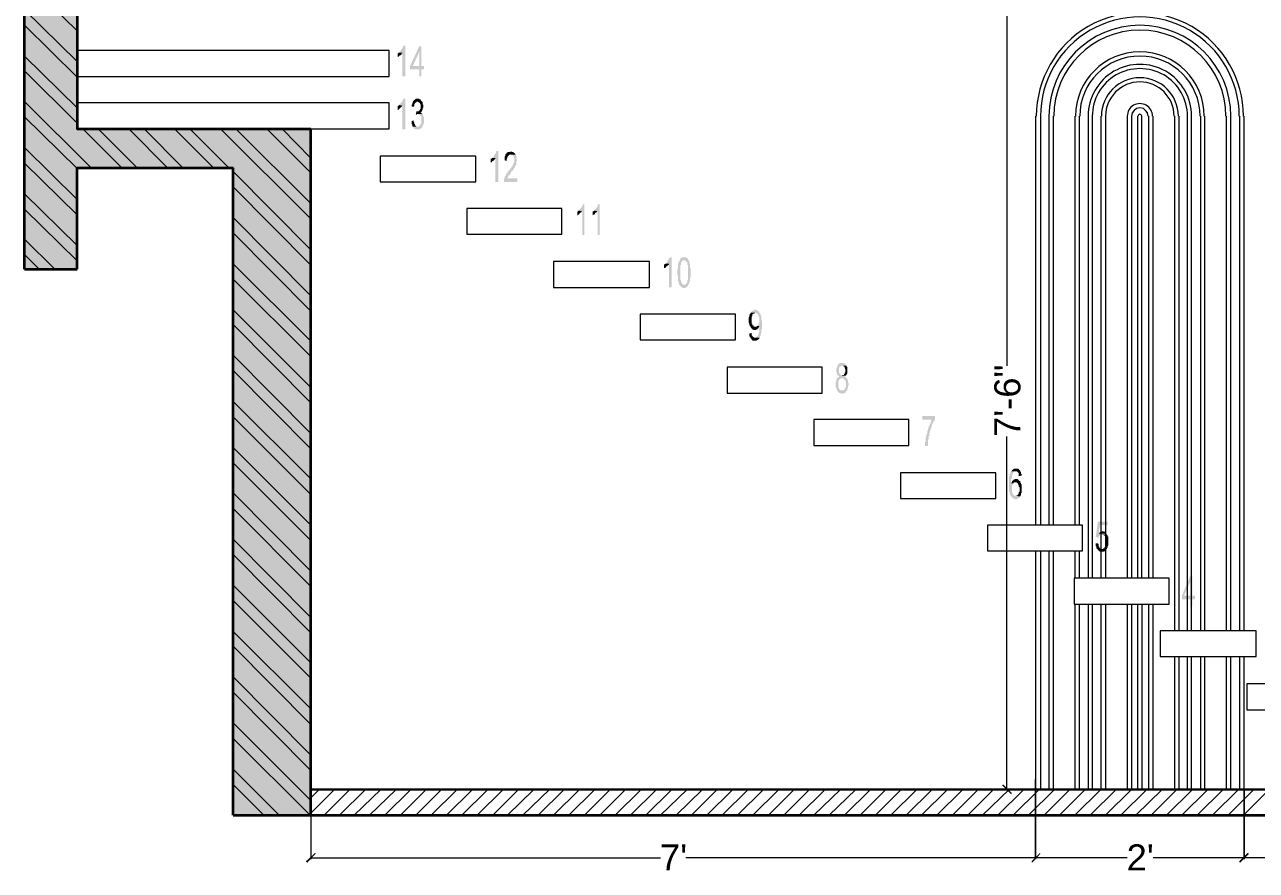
# Model space of a CAD drawing. Header units: inches. Extents: x 3324238 to 135265466, y -1036581 to 20094598.
# Drawn here: x 3353546.5 to 3353688.3, y -519086.4 to -518988.9 of the extents above; entities that cross this region are included whole.
import ezdxf

# ---------------------------------------------------------------- set-up
doc = ezdxf.new("R2010")
doc.units = ezdxf.units.IN
doc.header["$MEASUREMENT"] = 0
for name, color, linetype in [('PDF_Geometry', 7, 'Continuous'), ('PDF_Solid Fills', 7, 'Continuous'), ('PDF_Text', 1, 'Continuous')]:
    doc.layers.add(name, color=color, linetype=linetype)
doc.styles.add('PDF Arial', font='arial.ttf')

msp = doc.modelspace()

# ---------------------------------------------------------------- hatches: boundary and pattern name
at = {"layer": 'PDF_Solid Fills', "lineweight": 30, "transparency": 33554559}
for points in [[(3353589.57, -518992.151), (3353589.57, -518992.151), (3353589.49, -518992.232), (3353589.409, -518992.232), (3353589.409, -518992.635), (3353589.409, -518992.635), (3353589.49, -518992.635), (3353589.57, -518992.635), (3353589.57, -518992.554), (3353589.651, -518992.474), (3353589.731, -518992.474), (3353589.731, -518992.474), (3353589.812, -518992.393), (3353589.892, -518992.312), (3353589.892, -518992.232), (3353589.973, -518992.232), (3353589.973, -518992.151)], [(3353590.295, -518991.346), (3353590.054, -518991.346), (3353590.054, -518991.426), (3353590.054, -518991.507), (3353590.054, -518991.587), (3353589.973, -518991.587), (3353589.973, -518991.668), (3353589.892, -518991.748), (3353589.812, -518991.829), (3353589.812, -518991.91), (3353589.731, -518991.99), (3353589.731, -518991.99), (3353589.651, -518992.071), (3353589.57, -518992.151), (3353589.973, -518992.151), (3353589.973, -518994.891), (3353590.295, -518994.891)], [(3353592.148, -518991.426), (3353591.907, -518991.426), (3353590.859, -518993.682), (3353590.859, -518994.085), (3353591.907, -518994.085), (3353591.907, -518994.891), (3353592.148, -518994.891), (3353592.148, -518994.085), (3353592.471, -518994.085), (3353592.471, -518993.682), (3353592.148, -518993.682), (3353591.182, -518993.682), (3353591.907, -518992.071)], [(3353592.148, -518991.426), (3353591.907, -518992.071), (3353591.907, -518993.682), (3353591.182, -518993.682), (3353592.148, -518993.682)], [(3353589.57, -518998.194), (3353589.57, -518998.275), (3353589.49, -518998.275), (3353589.409, -518998.355), (3353589.409, -518998.758), (3353589.409, -518998.758), (3353589.49, -518998.758), (3353589.57, -518998.678), (3353589.57, -518998.678), (3353589.651, -518998.597), (3353589.731, -518998.516), (3353589.731, -518998.516), (3353589.812, -518998.436), (3353589.892, -518998.436), (3353589.892, -518998.355), (3353589.973, -518998.275), (3353589.973, -518998.275)], [(3353590.295, -518997.469), (3353590.054, -518997.469), (3353590.054, -518997.469), (3353590.054, -518997.55), (3353590.054, -518997.63), (3353589.973, -518997.711), (3353589.973, -518997.791), (3353589.892, -518997.872), (3353589.812, -518997.952), (3353589.812, -518997.952), (3353589.731, -518998.033), (3353589.731, -518998.114), (3353589.651, -518998.114), (3353589.57, -518998.194), (3353589.973, -518998.275), (3353589.973, -519001.014), (3353590.295, -519001.014)], [(3353591.182, -518997.791), (3353591.182, -518997.872), (3353591.101, -518997.952), (3353591.101, -518998.033), (3353591.101, -518998.114), (3353591.02, -518998.194), (3353591.02, -518998.275), (3353591.02, -518998.355), (3353591.262, -518998.436), (3353591.262, -518998.355), (3353591.343, -518998.275), (3353591.343, -518998.194), (3353591.343, -518998.114), (3353591.423, -518998.033), (3353591.423, -518997.952), (3353591.504, -518997.952), (3353591.504, -518997.872), (3353591.584, -518997.872), (3353591.665, -518997.791), (3353591.665, -518997.791)], [(3353591.665, -518997.469), (3353591.665, -518997.469), (3353591.584, -518997.469), (3353591.504, -518997.469), (3353591.423, -518997.55), (3353591.423, -518997.55), (3353591.343, -518997.63), (3353591.262, -518997.63), (3353591.262, -518997.711), (3353591.262, -518997.711), (3353591.182, -518997.791), (3353591.665, -518997.791), (3353591.746, -518997.791), (3353591.826, -518997.872), (3353591.907, -518997.872), (3353591.907, -518997.952), (3353591.987, -518997.952), (3353591.987, -518998.033), (3353592.068, -518998.114), (3353592.068, -518998.194), (3353592.068, -518998.275), (3353592.068, -518998.355), (3353592.068, -518998.436), (3353592.068, -518998.516), (3353592.068, -518998.597), (3353591.987, -518998.678), (3353591.987, -518998.758), (3353591.907, -518998.839), (3353591.907, -518998.839), (3353591.826, -518998.839), (3353591.826, -518998.919), (3353591.746, -518998.919), (3353591.665, -518998.919), (3353591.584, -518998.919), (3353592.148, -518999), (3353592.229, -518998.919), (3353592.229, -518998.839), (3353592.31, -518998.758), (3353592.31, -518998.758), (3353592.31, -518998.678), (3353592.31, -518998.597), (3353592.39, -518998.436), (3353592.39, -518998.355), (3353592.39, -518998.275), (3353592.39, -518998.194), (3353592.31, -518998.114), (3353592.31, -518998.033), (3353592.31, -518997.952), (3353592.31, -518997.872), (3353592.229, -518997.791), (3353592.229, -518997.791), (3353592.148, -518997.711), (3353592.068, -518997.63), (3353592.068, -518997.55), (3353591.987, -518997.55), (3353591.907, -518997.55), (3353591.907, -518997.469), (3353591.826, -518997.469), (3353591.746, -518997.469)], [(3353592.31, -518999.242), (3353591.746, -518999.242), (3353591.746, -518999.242), (3353591.826, -518999.322), (3353591.907, -518999.322), (3353591.987, -518999.322), (3353591.987, -518999.403), (3353592.068, -518999.483), (3353592.068, -518999.483), (3353592.148, -518999.564), (3353592.148, -518999.644), (3353592.148, -518999.725), (3353592.148, -518999.886), (3353592.148, -518999.967), (3353592.148, -518999.967), (3353592.148, -519000.047), (3353592.148, -519000.128), (3353592.148, -519000.208), (3353592.148, -519000.289), (3353592.068, -519000.37), (3353592.068, -519000.45), (3353591.987, -519000.531), (3353591.907, -519000.611), (3353591.907, -519000.611), (3353591.826, -519000.692), (3353591.746, -519000.692), (3353591.746, -519000.692), (3353591.182, -519000.692), (3353591.182, -519000.772), (3353591.262, -519000.772), (3353591.262, -519000.853), (3353591.343, -519000.934), (3353591.423, -519000.934), (3353591.423, -519001.014), (3353591.504, -519001.014), (3353591.584, -519001.014), (3353591.665, -519001.014), (3353591.746, -519001.014), (3353591.746, -519001.014), (3353591.826, -519001.014), (3353591.907, -519001.014), (3353591.907, -519001.014), (3353591.987, -519000.934), (3353592.068, -519000.934), (3353592.148, -519000.853), (3353592.148, -519000.853), (3353592.229, -519000.772), (3353592.229, -519000.692), (3353592.229, -519000.692), (3353592.31, -519000.611), (3353592.31, -519000.531), (3353592.39, -519000.45), (3353592.39, -519000.37), (3353592.471, -519000.289), (3353592.471, -519000.208), (3353592.471, -519000.128), (3353592.471, -519000.047), (3353592.471, -518999.967), (3353592.471, -518999.886), (3353592.471, -518999.806), (3353592.471, -518999.725), (3353592.471, -518999.644), (3353592.39, -518999.564), (3353592.39, -518999.483), (3353592.39, -518999.403), (3353592.39, -518999.403), (3353592.31, -518999.322)], [(3353591.584, -518998.919), (3353591.504, -518999.322), (3353591.584, -518999.322), (3353591.584, -518999.322), (3353591.665, -518999.242), (3353591.746, -518999.242), (3353592.31, -518999.242), (3353592.229, -518999.161), (3353592.148, -518999.161), (3353592.148, -518999.08), (3353592.068, -518999.08), (3353592.068, -518999), (3353592.148, -518999)], [(3353591.262, -518999.967), (3353591.02, -519000.047), (3353591.02, -519000.128), (3353591.02, -519000.208), (3353591.02, -519000.289), (3353591.02, -519000.37), (3353591.101, -519000.45), (3353591.101, -519000.531), (3353591.101, -519000.611), (3353591.182, -519000.692), (3353591.746, -519000.692), (3353591.665, -519000.692), (3353591.584, -519000.692), (3353591.504, -519000.611), (3353591.504, -519000.611), (3353591.423, -519000.531), (3353591.423, -519000.531), (3353591.423, -519000.45), (3353591.343, -519000.37), (3353591.343, -519000.289), (3353591.343, -519000.208), (3353591.262, -519000.128)], [(3353601.011, -519003.512), (3353600.77, -519003.512), (3353600.77, -519003.592), (3353600.77, -519003.673), (3353600.689, -519003.754), (3353600.689, -519003.754), (3353600.608, -519003.834), (3353600.608, -519003.915), (3353600.528, -519003.995), (3353600.528, -519004.076), (3353600.447, -519004.156), (3353600.447, -519004.156), (3353600.367, -519004.237), (3353600.286, -519004.318), (3353600.689, -519004.318), (3353600.689, -519007.057), (3353601.011, -519007.057)], [(3353603.026, -519003.915), (3353602.462, -519003.915), (3353602.462, -519003.915), (3353602.542, -519003.915), (3353602.623, -519003.915), (3353602.623, -519003.995), (3353602.703, -519003.995), (3353602.784, -519004.076), (3353602.784, -519004.076), (3353602.784, -519004.156), (3353602.784, -519004.237), (3353602.864, -519004.318), (3353602.864, -519004.398), (3353602.864, -519004.479), (3353602.864, -519004.559), (3353602.864, -519004.64), (3353602.864, -519004.72), (3353602.784, -519004.881), (3353602.784, -519004.962), (3353602.703, -519005.043), (3353602.703, -519005.043), (3353602.703, -519005.123), (3353602.623, -519005.204), (3353602.623, -519005.284), (3353602.542, -519005.284), (3353602.542, -519005.365), (3353602.462, -519005.446), (3353602.381, -519005.526), (3353602.381, -519005.607), (3353602.3, -519005.687), (3353602.22, -519005.768), (3353602.139, -519005.848), (3353602.139, -519005.929), (3353602.059, -519006.01), (3353602.059, -519006.01), (3353601.978, -519006.09), (3353601.898, -519006.171), (3353601.898, -519006.251), (3353601.898, -519006.332), (3353601.817, -519006.332), (3353601.817, -519006.412), (3353601.736, -519006.493), (3353601.736, -519006.573), (3353601.736, -519006.654), (3353601.656, -519006.735), (3353601.656, -519006.735), (3353601.656, -519006.896), (3353601.656, -519006.976), (3353601.656, -519007.057), (3353603.187, -519007.057), (3353603.187, -519006.654), (3353602.059, -519006.654), (3353602.059, -519006.654), (3353602.059, -519006.573), (3353602.139, -519006.493), (3353602.139, -519006.412), (3353602.139, -519006.412), (3353602.22, -519006.332), (3353602.22, -519006.251), (3353602.3, -519006.251), (3353602.381, -519006.171), (3353602.381, -519006.09), (3353602.462, -519006.01), (3353602.462, -519005.929), (3353602.542, -519005.848), (3353602.623, -519005.768), (3353602.703, -519005.687), (3353602.703, -519005.687), (3353602.784, -519005.607), (3353602.784, -519005.526), (3353602.864, -519005.446), (3353602.864, -519005.446), (3353602.945, -519005.365), (3353602.945, -519005.365), (3353602.945, -519005.284), (3353603.026, -519005.204), (3353603.026, -519005.123), (3353603.106, -519005.043), (3353603.106, -519004.962), (3353603.106, -519004.881), (3353603.106, -519004.801), (3353603.106, -519004.72), (3353603.106, -519004.64), (3353603.187, -519004.559), (3353603.187, -519004.479), (3353603.106, -519004.398), (3353603.106, -519004.318), (3353603.106, -519004.237), (3353603.106, -519004.156), (3353603.106, -519004.076), (3353603.026, -519003.995)], [(3353602.462, -519003.512), (3353602.381, -519003.592), (3353602.3, -519003.592), (3353602.22, -519003.592), (3353602.22, -519003.592), (3353602.139, -519003.592), (3353602.059, -519003.673), (3353601.978, -519003.673), (3353601.978, -519003.754), (3353601.898, -519003.834), (3353601.898, -519003.834), (3353601.817, -519003.915), (3353601.817, -519003.995), (3353601.817, -519004.076), (3353601.736, -519004.156), (3353601.736, -519004.237), (3353601.736, -519004.318), (3353601.736, -519004.479), (3353601.736, -519004.559), (3353601.978, -519004.64), (3353601.978, -519004.479), (3353601.978, -519004.398), (3353602.059, -519004.318), (3353602.059, -519004.237), (3353602.059, -519004.156), (3353602.139, -519004.076), (3353602.139, -519004.076), (3353602.22, -519003.995), (3353602.22, -519003.995), (3353602.3, -519003.915), (3353602.381, -519003.915), (3353602.462, -519003.915), (3353603.026, -519003.915), (3353602.945, -519003.834), (3353602.945, -519003.834), (3353602.945, -519003.754), (3353602.864, -519003.754), (3353602.784, -519003.673), (3353602.784, -519003.673), (3353602.703, -519003.592), (3353602.623, -519003.592), (3353602.542, -519003.592), (3353602.542, -519003.592)], [(3353600.286, -519004.318), (3353600.286, -519004.318), (3353600.206, -519004.398), (3353600.125, -519004.398), (3353600.125, -519004.882), (3353600.125, -519004.801), (3353600.206, -519004.801), (3353600.286, -519004.801), (3353600.286, -519004.72), (3353600.367, -519004.64), (3353600.447, -519004.64), (3353600.447, -519004.64), (3353600.528, -519004.559), (3353600.528, -519004.479), (3353600.608, -519004.479), (3353600.689, -519004.398), (3353600.689, -519004.318)], [(3353610.922, -519009.635), (3353610.76, -519009.635), (3353610.76, -519009.635), (3353610.76, -519009.716), (3353610.68, -519009.796), (3353610.68, -519009.877), (3353610.599, -519009.958), (3353610.599, -519010.038), (3353610.519, -519010.119), (3353610.438, -519010.119), (3353610.438, -519010.199), (3353610.358, -519010.28), (3353610.358, -519010.28), (3353610.277, -519010.36), (3353610.68, -519010.441), (3353610.68, -519013.18), (3353610.922, -519013.18)], [(3353612.694, -519009.635), (3353612.533, -519009.635), (3353612.533, -519009.635), (3353612.452, -519009.716), (3353612.452, -519009.796), (3353612.452, -519009.877), (3353612.372, -519009.958), (3353612.291, -519010.038), (3353612.291, -519010.119), (3353612.211, -519010.119), (3353612.211, -519010.199), (3353612.13, -519010.28), (3353612.13, -519010.28), (3353612.05, -519010.36), (3353612.452, -519010.441), (3353612.452, -519013.18), (3353612.694, -519013.18)], [(3353610.277, -519010.36), (3353610.196, -519010.441), (3353610.196, -519010.441), (3353610.116, -519010.522), (3353610.116, -519010.924), (3353610.116, -519010.924), (3353610.196, -519010.924), (3353610.196, -519010.844), (3353610.277, -519010.844), (3353610.358, -519010.763), (3353610.358, -519010.683), (3353610.438, -519010.683), (3353610.438, -519010.602), (3353610.519, -519010.602), (3353610.599, -519010.522), (3353610.599, -519010.441), (3353610.68, -519010.441)], [(3353612.05, -519010.36), (3353611.969, -519010.441), (3353611.888, -519010.441), (3353611.888, -519010.522), (3353611.888, -519010.924), (3353611.888, -519010.924), (3353611.888, -519010.924), (3353611.969, -519010.844), (3353612.05, -519010.844), (3353612.13, -519010.763), (3353612.13, -519010.683), (3353612.13, -519010.683), (3353612.211, -519010.602), (3353612.291, -519010.602), (3353612.372, -519010.522), (3353612.372, -519010.441), (3353612.452, -519010.441)], [(3353620.268, -519016.484), (3353620.268, -519016.484), (3353620.187, -519016.564), (3353620.107, -519016.564), (3353620.107, -519017.048), (3353620.107, -519016.967), (3353620.187, -519016.967), (3353620.268, -519016.967), (3353620.268, -519016.887), (3353620.348, -519016.806), (3353620.429, -519016.806), (3353620.429, -519016.806), (3353620.51, -519016.725), (3353620.51, -519016.645), (3353620.59, -519016.645), (3353620.671, -519016.564), (3353620.671, -519016.484)], [(3353620.993, -519015.759), (3353620.751, -519015.759), (3353620.751, -519015.759), (3353620.751, -519015.839), (3353620.671, -519015.92), (3353620.671, -519015.92), (3353620.59, -519016), (3353620.59, -519016.081), (3353620.51, -519016.161), (3353620.51, -519016.242), (3353620.429, -519016.323), (3353620.429, -519016.323), (3353620.348, -519016.403), (3353620.268, -519016.484), (3353620.671, -519016.484), (3353620.671, -519019.223), (3353620.993, -519019.223)], [(3353621.879, -519016.081), (3353621.879, -519016.161), (3353621.799, -519016.242), (3353621.799, -519016.323), (3353621.799, -519016.403), (3353621.718, -519016.484), (3353621.718, -519016.564), (3353621.718, -519016.645), (3353621.718, -519016.725), (3353621.718, -519016.806), (3353621.718, -519016.887), (3353621.718, -519016.967), (3353621.718, -519017.048), (3353621.638, -519017.128), (3353621.638, -519017.289), (3353621.638, -519017.37), (3353621.638, -519017.531), (3353621.638, -519017.531), (3353621.638, -519017.692), (3353621.638, -519017.773), (3353621.718, -519017.934), (3353621.718, -519018.015), (3353621.718, -519018.176), (3353621.718, -519018.256), (3353621.718, -519018.337), (3353621.718, -519018.417), (3353621.718, -519018.498), (3353621.799, -519018.579), (3353621.799, -519018.659), (3353621.799, -519018.74), (3353621.799, -519018.82), (3353621.879, -519018.901), (3353621.879, -519018.901), (3353621.879, -519018.981), (3353622.443, -519018.901), (3353622.363, -519018.901), (3353622.363, -519018.901), (3353622.282, -519018.901), (3353622.202, -519018.82), (3353622.202, -519018.82), (3353622.121, -519018.74), (3353622.121, -519018.659), (3353622.121, -519018.659), (3353622.04, -519018.579), (3353622.04, -519018.498), (3353622.04, -519018.498), (3353622.04, -519018.417), (3353621.96, -519018.337), (3353621.96, -519018.176), (3353621.96, -519018.095), (3353621.96, -519018.015), (3353621.96, -519017.853), (3353621.96, -519017.773), (3353621.96, -519017.612), (3353621.96, -519017.531), (3353621.96, -519017.451), (3353621.96, -519017.289), (3353621.96, -519017.209), (3353621.96, -519017.048), (3353621.96, -519016.967), (3353621.96, -519016.806), (3353621.96, -519016.725), (3353622.04, -519016.645), (3353622.04, -519016.564), (3353622.04, -519016.484), (3353622.04, -519016.403), (3353622.04, -519016.403), (3353622.121, -519016.323), (3353622.121, -519016.242), (3353622.202, -519016.161), (3353622.202, -519016.161), (3353622.282, -519016.081), (3353622.363, -519016.081), (3353622.443, -519016.081)], [(3353622.443, -519015.759), (3353622.363, -519015.759), (3353622.363, -519015.759), (3353622.282, -519015.759), (3353622.202, -519015.759), (3353622.121, -519015.759), (3353622.121, -519015.839), (3353622.04, -519015.839), (3353621.96, -519015.92), (3353621.96, -519015.92), (3353621.96, -519016), (3353621.879, -519016.081), (3353622.443, -519016.081), (3353622.443, -519016.081), (3353622.524, -519016.081), (3353622.524, -519016.081), (3353622.604, -519016.161), (3353622.604, -519016.242), (3353622.685, -519016.242), (3353622.766, -519016.323), (3353622.766, -519016.403), (3353622.766, -519016.403), (3353622.766, -519016.484), (3353622.766, -519016.564), (3353622.846, -519016.645), (3353622.846, -519016.725), (3353622.846, -519016.806), (3353622.846, -519016.887), (3353622.846, -519016.967), (3353622.846, -519017.128), (3353622.846, -519017.209), (3353622.846, -519017.37), (3353622.846, -519017.531), (3353622.846, -519017.531), (3353622.846, -519017.692), (3353622.846, -519017.773), (3353622.846, -519017.934), (3353622.846, -519018.015), (3353622.846, -519018.095), (3353622.846, -519018.256), (3353622.846, -519018.337), (3353622.766, -519018.417), (3353622.766, -519018.498), (3353622.766, -519018.579), (3353622.766, -519018.579), (3353622.766, -519018.659), (3353622.685, -519018.659), (3353622.685, -519018.74), (3353622.604, -519018.82), (3353622.604, -519018.901), (3353622.524, -519018.901), (3353622.443, -519018.901), (3353622.443, -519018.901), (3353621.879, -519018.981), (3353621.96, -519019.062), (3353622.04, -519019.062), (3353622.04, -519019.143), (3353622.121, -519019.223), (3353622.121, -519019.223), (3353622.202, -519019.223), (3353622.282, -519019.304), (3353622.363, -519019.304), (3353622.443, -519019.304), (3353622.443, -519019.304), (3353622.524, -519019.304), (3353622.524, -519019.304), (3353622.604, -519019.223), (3353622.685, -519019.223), (3353622.685, -519019.143), (3353622.766, -519019.143), (3353622.846, -519019.062), (3353622.846, -519019.062), (3353622.846, -519018.981), (3353622.927, -519018.901), (3353622.927, -519018.82), (3353623.007, -519018.74), (3353623.007, -519018.659), (3353623.007, -519018.579), (3353623.088, -519018.498), (3353623.088, -519018.498), (3353623.088, -519018.417), (3353623.088, -519018.337), (3353623.088, -519018.256), (3353623.088, -519018.176), (3353623.168, -519018.015), (3353623.168, -519017.934), (3353623.168, -519017.853), (3353623.168, -519017.773), (3353623.168, -519017.612), (3353623.168, -519017.531), (3353623.168, -519017.451), (3353623.168, -519017.289), (3353623.168, -519017.209), (3353623.168, -519017.128), (3353623.168, -519017.048), (3353623.088, -519016.887), (3353623.088, -519016.806), (3353623.088, -519016.725), (3353623.088, -519016.645), (3353623.088, -519016.564), (3353623.088, -519016.484), (3353623.007, -519016.403), (3353623.007, -519016.323), (3353623.007, -519016.242), (3353622.927, -519016.161), (3353622.927, -519016.161), (3353622.927, -519016.081), (3353622.846, -519016), (3353622.846, -519015.92), (3353622.766, -519015.92), (3353622.766, -519015.839), (3353622.685, -519015.839), (3353622.685, -519015.759), (3353622.604, -519015.759), (3353622.524, -519015.759)], [(3353630.098, -519022.124), (3353630.017, -519022.204), (3353630.017, -519022.285), (3353629.936, -519022.365), (3353629.936, -519022.446), (3353629.936, -519022.527), (3353629.936, -519022.607), (3353629.856, -519022.688), (3353629.856, -519022.768), (3353629.856, -519022.849), (3353629.856, -519023.01), (3353629.856, -519023.01), (3353629.856, -519023.171), (3353629.856, -519023.252), (3353629.856, -519023.332), (3353629.936, -519023.413), (3353629.936, -519023.493), (3353629.936, -519023.574), (3353630.017, -519023.655), (3353630.017, -519023.735), (3353630.098, -519023.816), (3353630.581, -519023.735), (3353630.581, -519023.735), (3353630.5, -519023.735), (3353630.42, -519023.735), (3353630.42, -519023.655), (3353630.339, -519023.574), (3353630.259, -519023.574), (3353630.259, -519023.493), (3353630.259, -519023.413), (3353630.178, -519023.413), (3353630.178, -519023.252), (3353630.178, -519023.171), (3353630.178, -519023.091), (3353630.178, -519023.01), (3353630.178, -519022.929), (3353630.178, -519022.768), (3353630.178, -519022.688), (3353630.178, -519022.607), (3353630.259, -519022.527), (3353630.259, -519022.446), (3353630.259, -519022.365), (3353630.339, -519022.285), (3353630.42, -519022.285), (3353630.42, -519022.204), (3353630.5, -519022.204), (3353630.581, -519022.204), (3353630.581, -519022.124)], [(3353630.581, -519021.801), (3353630.581, -519021.801), (3353630.5, -519021.801), (3353630.42, -519021.801), (3353630.42, -519021.882), (3353630.339, -519021.882), (3353630.259, -519021.882), (3353630.178, -519021.963), (3353630.178, -519022.043), (3353630.098, -519022.043), (3353630.098, -519022.124), (3353630.581, -519022.124), (3353630.662, -519022.124), (3353630.742, -519022.204), (3353630.742, -519022.204), (3353630.823, -519022.285), (3353630.903, -519022.285), (3353630.903, -519022.365), (3353630.984, -519022.446), (3353630.984, -519022.527), (3353630.984, -519022.607), (3353631.064, -519022.688), (3353631.064, -519022.768), (3353631.064, -519022.849), (3353631.064, -519022.929), (3353631.064, -519023.01), (3353631.064, -519023.091), (3353631.064, -519023.252), (3353630.984, -519023.332), (3353630.984, -519023.413), (3353630.984, -519023.493), (3353630.903, -519023.574), (3353630.903, -519023.574), (3353630.823, -519023.655), (3353631.064, -519023.655), (3353631.064, -519023.735), (3353631.064, -519023.816), (3353631.064, -519023.896), (3353631.064, -519023.977), (3353631.064, -519024.057), (3353631.064, -519024.219), (3353631.064, -519024.299), (3353631.064, -519024.299), (3353630.984, -519024.46), (3353630.984, -519024.541), (3353630.984, -519024.621), (3353630.903, -519024.702), (3353630.903, -519024.702), (3353630.903, -519024.783), (3353630.823, -519024.863), (3353630.742, -519024.944), (3353630.742, -519024.944), (3353630.662, -519025.024), (3353630.662, -519025.024), (3353630.581, -519025.024), (3353631.064, -519025.024), (3353631.145, -519025.024), (3353631.145, -519024.944), (3353631.145, -519024.863), (3353631.226, -519024.783), (3353631.226, -519024.621), (3353631.306, -519024.541), (3353631.306, -519024.541), (3353631.306, -519024.46), (3353631.306, -519024.38), (3353631.306, -519024.299), (3353631.306, -519024.219), (3353631.306, -519024.138), (3353631.306, -519024.057), (3353631.387, -519023.977), (3353631.387, -519023.816), (3353631.387, -519023.735), (3353631.387, -519023.574), (3353631.387, -519023.493), (3353631.387, -519023.493), (3353631.387, -519023.332), (3353631.387, -519023.252), (3353631.387, -519023.091), (3353631.306, -519023.01), (3353631.306, -519022.929), (3353631.306, -519022.849), (3353631.306, -519022.768), (3353631.306, -519022.688), (3353631.306, -519022.607), (3353631.306, -519022.527), (3353631.226, -519022.527), (3353631.226, -519022.446), (3353631.226, -519022.285), (3353631.145, -519022.204), (3353631.145, -519022.204), (3353631.064, -519022.124), (3353631.064, -519022.043), (3353630.984, -519021.963), (3353630.903, -519021.963), (3353630.903, -519021.882), (3353630.823, -519021.882), (3353630.742, -519021.801), (3353630.742, -519021.801), (3353630.662, -519021.801)], [(3353630.823, -519023.655), (3353630.823, -519023.655), (3353630.742, -519023.735), (3353630.662, -519023.735), (3353630.581, -519023.735), (3353630.098, -519023.816), (3353630.098, -519023.896), (3353630.178, -519023.896), (3353630.178, -519023.977), (3353630.259, -519024.057), (3353630.339, -519024.057), (3353630.339, -519024.057), (3353630.42, -519024.138), (3353630.5, -519024.138), (3353630.581, -519024.138), (3353630.581, -519024.138), (3353630.581, -519024.138), (3353630.662, -519024.138), (3353630.742, -519024.057), (3353630.823, -519024.057), (3353630.823, -519023.977), (3353630.823, -519023.977), (3353630.903, -519023.977), (3353630.984, -519023.896), (3353630.984, -519023.816), (3353631.064, -519023.735), (3353631.064, -519023.655)], [(3353630.178, -519024.46), (3353629.936, -519024.541), (3353629.936, -519024.541), (3353629.936, -519024.702), (3353629.936, -519024.783), (3353629.936, -519024.863), (3353630.017, -519024.944), (3353630.017, -519025.024), (3353630.098, -519025.105), (3353630.098, -519025.105), (3353630.178, -519025.185), (3353630.178, -519025.266), (3353630.259, -519025.266), (3353630.259, -519025.347), (3353630.339, -519025.347), (3353630.42, -519025.347), (3353630.5, -519025.347), (3353630.581, -519025.347), (3353630.581, -519025.347), (3353630.662, -519025.347), (3353630.742, -519025.347), (3353630.742, -519025.347), (3353630.823, -519025.266), (3353630.903, -519025.266), (3353630.903, -519025.185), (3353630.984, -519025.185), (3353631.064, -519025.105), (3353631.064, -519025.024), (3353630.581, -519025.024), (3353630.5, -519025.024), (3353630.5, -519025.024), (3353630.42, -519024.944), (3353630.339, -519024.944), (3353630.339, -519024.863), (3353630.259, -519024.863), (3353630.259, -519024.783), (3353630.178, -519024.702), (3353630.178, -519024.541)], [(3353640.572, -519027.925), (3353640.572, -519027.925), (3353640.491, -519027.925), (3353640.411, -519027.925), (3353640.411, -519027.925), (3353640.33, -519027.925), (3353640.25, -519028.005), (3353640.25, -519028.005), (3353640.169, -519028.086), (3353640.088, -519028.167), (3353640.088, -519028.167), (3353640.088, -519028.247), (3353640.008, -519028.328), (3353640.008, -519028.408), (3353640.008, -519028.489), (3353639.927, -519028.569), (3353639.927, -519028.731), (3353639.927, -519028.811), (3353639.927, -519028.892), (3353639.927, -519028.972), (3353640.008, -519029.053), (3353640.008, -519029.133), (3353640.008, -519029.214), (3353640.008, -519029.214), (3353640.088, -519029.295), (3353640.088, -519029.375), (3353640.169, -519029.375), (3353640.25, -519029.456), (3353640.25, -519029.536), (3353640.25, -519029.536), (3353640.169, -519029.536), (3353640.169, -519029.617), (3353640.088, -519029.617), (3353640.008, -519029.697), (3353640.008, -519029.778), (3353639.927, -519029.778), (3353639.927, -519029.859), (3353639.927, -519029.939), (3353639.927, -519030.02), (3353639.847, -519030.1), (3353639.847, -519030.181), (3353639.847, -519030.261), (3353639.847, -519030.423), (3353639.847, -519030.503), (3353639.847, -519030.584), (3353639.847, -519030.664), (3353639.927, -519030.745), (3353639.927, -519030.825), (3353639.927, -519030.906), (3353640.008, -519030.987), (3353640.008, -519031.067), (3353640.088, -519031.148), (3353640.572, -519031.067), (3353640.572, -519031.067), (3353640.491, -519031.067), (3353640.411, -519031.067), (3353640.33, -519030.987), (3353640.33, -519030.987), (3353640.25, -519030.906), (3353640.25, -519030.825), (3353640.169, -519030.745), (3353640.169, -519030.664), (3353640.169, -519030.584), (3353640.169, -519030.503), (3353640.169, -519030.423), (3353640.169, -519030.342), (3353640.169, -519030.181), (3353640.169, -519030.1), (3353640.169, -519030.02), (3353640.25, -519029.939), (3353640.25, -519029.859), (3353640.33, -519029.859), (3353640.33, -519029.778), (3353640.411, -519029.778), (3353640.491, -519029.697), (3353640.491, -519029.697), (3353640.572, -519029.697), (3353641.136, -519029.697), (3353641.055, -519029.617), (3353641.055, -519029.617), (3353640.975, -519029.536), (3353640.894, -519029.536), (3353640.894, -519029.536), (3353640.975, -519029.456), (3353641.055, -519029.375), (3353641.055, -519029.375), (3353640.572, -519029.375), (3353640.572, -519029.295), (3353640.491, -519029.295), (3353640.411, -519029.295), (3353640.411, -519029.214), (3353640.33, -519029.214), (3353640.33, -519029.133), (3353640.25, -519029.053), (3353640.25, -519028.972), (3353640.25, -519028.892), (3353640.25, -519028.811), (3353640.25, -519028.731), (3353640.25, -519028.65), (3353640.25, -519028.569), (3353640.25, -519028.489), (3353640.33, -519028.408), (3353640.33, -519028.328), (3353640.411, -519028.328), (3353640.491, -519028.247), (3353640.491, -519028.247), (3353640.572, -519028.247), (3353641.136, -519028.247), (3353641.055, -519028.167), (3353641.055, -519028.167), (3353640.975, -519028.086), (3353640.975, -519028.005), (3353640.894, -519028.005), (3353640.814, -519027.925), (3353640.814, -519027.925), (3353640.733, -519027.925), (3353640.652, -519027.925)], [(3353641.136, -519028.247), (3353640.572, -519028.247), (3353640.652, -519028.247), (3353640.733, -519028.247), (3353640.733, -519028.328), (3353640.814, -519028.328), (3353640.894, -519028.408), (3353640.894, -519028.408), (3353640.894, -519028.489), (3353640.975, -519028.65), (3353640.975, -519028.731), (3353640.975, -519028.811), (3353640.975, -519028.811), (3353640.975, -519028.972), (3353640.894, -519029.053), (3353640.894, -519029.133), (3353640.894, -519029.214), (3353640.814, -519029.214), (3353640.814, -519029.295), (3353640.733, -519029.295), (3353640.652, -519029.295), (3353640.572, -519029.375), (3353641.055, -519029.375), (3353641.136, -519029.295), (3353641.136, -519029.214), (3353641.216, -519029.133), (3353641.216, -519029.053), (3353641.216, -519028.972), (3353641.216, -519028.892), (3353641.216, -519028.811), (3353641.216, -519028.731), (3353641.216, -519028.65), (3353641.216, -519028.569), (3353641.216, -519028.489), (3353641.216, -519028.408), (3353641.136, -519028.328)], [(3353641.136, -519029.697), (3353640.572, -519029.697), (3353640.652, -519029.697), (3353640.733, -519029.697), (3353640.814, -519029.778), (3353640.814, -519029.778), (3353640.894, -519029.859), (3353640.894, -519029.859), (3353640.975, -519029.939), (3353640.975, -519030.02), (3353641.055, -519030.1), (3353641.055, -519030.181), (3353641.055, -519030.342), (3353641.055, -519030.423), (3353641.055, -519030.503), (3353641.055, -519030.584), (3353641.055, -519030.664), (3353640.975, -519030.745), (3353640.975, -519030.825), (3353640.894, -519030.906), (3353640.894, -519030.987), (3353640.814, -519030.987), (3353640.814, -519031.067), (3353640.733, -519031.067), (3353640.652, -519031.067), (3353640.572, -519031.067), (3353640.088, -519031.148), (3353640.088, -519031.148), (3353640.088, -519031.228), (3353640.169, -519031.309), (3353640.25, -519031.309), (3353640.25, -519031.389), (3353640.33, -519031.389), (3353640.411, -519031.389), (3353640.491, -519031.47), (3353640.491, -519031.47), (3353640.572, -519031.47), (3353640.652, -519031.47), (3353640.733, -519031.47), (3353640.733, -519031.47), (3353640.814, -519031.389), (3353640.894, -519031.389), (3353640.975, -519031.389), (3353640.975, -519031.309), (3353641.055, -519031.228), (3353641.055, -519031.228), (3353641.136, -519031.148), (3353641.216, -519031.067), (3353641.216, -519030.987), (3353641.216, -519030.906), (3353641.297, -519030.825), (3353641.297, -519030.745), (3353641.297, -519030.664), (3353641.297, -519030.584), (3353641.378, -519030.503), (3353641.378, -519030.423), (3353641.378, -519030.342), (3353641.378, -519030.261), (3353641.297, -519030.181), (3353641.297, -519030.1), (3353641.297, -519030.02), (3353641.297, -519029.939), (3353641.216, -519029.859), (3353641.216, -519029.778), (3353641.216, -519029.778)], [(3353651.288, -519034.048), (3353649.838, -519034.048), (3353649.838, -519034.451), (3353650.966, -519034.451), (3353650.966, -519034.451), (3353650.885, -519034.532), (3353650.885, -519034.612), (3353650.804, -519034.693), (3353650.804, -519034.773), (3353650.804, -519034.854), (3353650.724, -519034.935), (3353650.724, -519035.015), (3353650.643, -519035.096), (3353650.643, -519035.176), (3353650.563, -519035.257), (3353650.563, -519035.337), (3353650.563, -519035.418), (3353650.482, -519035.499), (3353650.482, -519035.579), (3353650.482, -519035.66), (3353650.402, -519035.74), (3353650.402, -519035.821), (3353650.402, -519035.901), (3353650.402, -519036.063), (3353650.321, -519036.143), (3353650.321, -519036.224), (3353650.321, -519036.304), (3353650.321, -519036.385), (3353650.24, -519036.465), (3353650.24, -519036.546), (3353650.24, -519036.627), (3353650.24, -519036.707), (3353650.24, -519036.868), (3353650.24, -519036.949), (3353650.16, -519037.029), (3353650.16, -519037.11), (3353650.16, -519037.191), (3353650.16, -519037.352), (3353650.16, -519037.432), (3353650.16, -519037.513), (3353650.482, -519037.513), (3353650.482, -519037.513), (3353650.482, -519037.352), (3353650.482, -519037.271), (3353650.482, -519037.191), (3353650.482, -519037.11), (3353650.482, -519036.949), (3353650.482, -519036.868), (3353650.482, -519036.788), (3353650.563, -519036.707), (3353650.563, -519036.627), (3353650.563, -519036.546), (3353650.563, -519036.465), (3353650.563, -519036.385), (3353650.643, -519036.304), (3353650.643, -519036.224), (3353650.643, -519036.143), (3353650.643, -519035.982), (3353650.724, -519035.901), (3353650.724, -519035.821), (3353650.724, -519035.74), (3353650.804, -519035.66), (3353650.804, -519035.579), (3353650.804, -519035.499), (3353650.885, -519035.418), (3353650.885, -519035.337), (3353650.885, -519035.257), (3353650.966, -519035.096), (3353650.966, -519035.015), (3353651.046, -519034.935), (3353651.046, -519034.854), (3353651.127, -519034.773), (3353651.127, -519034.693), (3353651.207, -519034.612), (3353651.207, -519034.532), (3353651.288, -519034.532), (3353651.288, -519034.451), (3353651.288, -519034.371)], [(3353660.07, -519040.413), (3353660.07, -519040.494), (3353660.07, -519040.494), (3353659.99, -519040.494), (3353659.99, -519040.575), (3353659.99, -519040.655), (3353659.909, -519040.736), (3353659.909, -519040.816), (3353659.909, -519040.897), (3353659.909, -519040.977), (3353659.828, -519041.058), (3353659.828, -519041.139), (3353659.828, -519041.219), (3353659.828, -519041.38), (3353659.828, -519041.461), (3353659.828, -519041.541), (3353659.828, -519041.703), (3353659.828, -519041.783), (3353659.828, -519041.944), (3353659.828, -519041.944), (3353659.828, -519042.105), (3353659.828, -519042.186), (3353659.828, -519042.347), (3353659.828, -519042.428), (3353659.828, -519042.508), (3353659.828, -519042.669), (3353659.828, -519042.75), (3353659.909, -519042.831), (3353659.909, -519042.911), (3353659.909, -519042.992), (3353659.909, -519043.072), (3353659.99, -519043.072), (3353659.99, -519043.153), (3353659.99, -519043.233), (3353660.07, -519043.233), (3353660.07, -519043.314), (3353660.151, -519043.395), (3353660.151, -519043.475), (3353660.231, -519043.475), (3353660.312, -519043.556), (3353660.312, -519043.556), (3353660.392, -519043.556), (3353660.473, -519043.636), (3353660.554, -519043.636), (3353660.554, -519043.636), (3353660.634, -519043.636), (3353660.634, -519043.636), (3353660.715, -519043.636), (3353660.795, -519043.556), (3353660.876, -519043.556), (3353660.876, -519043.556), (3353660.956, -519043.475), (3353660.956, -519043.475), (3353661.037, -519043.395), (3353661.037, -519043.395), (3353661.118, -519043.314), (3353660.554, -519043.233), (3353660.554, -519043.233), (3353660.473, -519043.233), (3353660.392, -519043.233), (3353660.392, -519043.153), (3353660.312, -519043.153), (3353660.312, -519043.072), (3353660.231, -519042.992), (3353660.231, -519042.911), (3353660.151, -519042.831), (3353660.151, -519042.831), (3353660.151, -519042.75), (3353660.151, -519042.589), (3353660.151, -519042.508), (3353660.151, -519042.428), (3353660.151, -519042.428), (3353660.151, -519042.267), (3353660.151, -519042.186), (3353660.151, -519042.105), (3353660.151, -519042.025), (3353660.231, -519041.944), (3353660.231, -519041.864), (3353660.312, -519041.864), (3353660.312, -519041.783), (3353660.07, -519041.783), (3353660.07, -519041.703), (3353660.07, -519041.622), (3353660.07, -519041.461), (3353660.07, -519041.38), (3353660.07, -519041.3), (3353660.151, -519041.219), (3353660.151, -519041.139), (3353660.151, -519041.058), (3353660.151, -519040.977), (3353660.151, -519040.897), (3353660.231, -519040.816), (3353660.231, -519040.736), (3353660.312, -519040.655), (3353660.312, -519040.575), (3353660.392, -519040.494), (3353660.392, -519040.494), (3353660.392, -519040.494), (3353660.473, -519040.413), (3353660.554, -519040.413), (3353660.634, -519040.413)], [(3353660.634, -519040.091), (3353660.554, -519040.091), (3353660.473, -519040.091), (3353660.473, -519040.091), (3353660.392, -519040.091), (3353660.312, -519040.172), (3353660.312, -519040.172), (3353660.231, -519040.252), (3353660.151, -519040.252), (3353660.151, -519040.333), (3353660.07, -519040.413), (3353660.634, -519040.413), (3353660.634, -519040.413), (3353660.634, -519040.413), (3353660.715, -519040.413), (3353660.795, -519040.494), (3353660.795, -519040.494), (3353660.876, -519040.575), (3353660.876, -519040.575), (3353660.956, -519040.655), (3353660.956, -519040.736), (3353660.956, -519040.816), (3353660.956, -519040.977), (3353661.279, -519040.897), (3353661.279, -519040.897), (3353661.279, -519040.736), (3353661.198, -519040.655), (3353661.198, -519040.575), (3353661.198, -519040.494), (3353661.118, -519040.413), (3353661.118, -519040.333), (3353661.037, -519040.252), (3353661.037, -519040.252), (3353660.956, -519040.172), (3353660.956, -519040.172), (3353660.876, -519040.091), (3353660.795, -519040.091), (3353660.715, -519040.091), (3353660.715, -519040.091)], [(3353660.634, -519041.3), (3353660.634, -519041.3), (3353660.554, -519041.3), (3353660.473, -519041.3), (3353660.473, -519041.38), (3353660.392, -519041.38), (3353660.312, -519041.38), (3353660.312, -519041.461), (3353660.231, -519041.461), (3353660.231, -519041.541), (3353660.151, -519041.622), (3353660.151, -519041.703), (3353660.07, -519041.783), (3353660.312, -519041.783), (3353660.392, -519041.703), (3353660.473, -519041.703), (3353660.473, -519041.703), (3353660.554, -519041.703), (3353661.118, -519041.622), (3353661.118, -519041.541), (3353661.037, -519041.541), (3353660.956, -519041.461), (3353660.956, -519041.38), (3353660.876, -519041.38), (3353660.795, -519041.3), (3353660.795, -519041.3), (3353660.715, -519041.3)], [(3353661.118, -519041.622), (3353660.554, -519041.703), (3353660.634, -519041.703), (3353660.715, -519041.703), (3353660.715, -519041.703), (3353660.795, -519041.783), (3353660.876, -519041.783), (3353660.876, -519041.864), (3353660.876, -519041.944), (3353660.956, -519042.025), (3353660.956, -519042.105), (3353660.956, -519042.186), (3353661.037, -519042.267), (3353661.037, -519042.347), (3353661.037, -519042.428), (3353661.037, -519042.508), (3353661.037, -519042.669), (3353661.037, -519042.75), (3353660.956, -519042.831), (3353660.956, -519042.911), (3353660.956, -519042.992), (3353660.876, -519043.072), (3353660.876, -519043.072), (3353660.795, -519043.153), (3353660.795, -519043.233), (3353660.715, -519043.233), (3353660.634, -519043.233), (3353660.554, -519043.233), (3353661.118, -519043.314), (3353661.118, -519043.233), (3353661.198, -519043.153), (3353661.198, -519043.072), (3353661.198, -519042.992), (3353661.279, -519042.911), (3353661.279, -519042.831), (3353661.279, -519042.75), (3353661.279, -519042.589), (3353661.279, -519042.508), (3353661.279, -519042.428), (3353661.279, -519042.428), (3353661.279, -519042.267), (3353661.279, -519042.186), (3353661.279, -519042.105), (3353661.279, -519042.025), (3353661.279, -519041.944), (3353661.198, -519041.864), (3353661.198, -519041.783), (3353661.118, -519041.703)], [(3353671.189, -519046.215), (3353670.061, -519046.215), (3353669.819, -519047.987), (3353670.142, -519048.068), (3353670.142, -519047.987), (3353670.142, -519047.907), (3353670.222, -519047.826), (3353670.303, -519047.826), (3353670.303, -519047.826), (3353670.303, -519047.745), (3353670.383, -519047.745), (3353670.464, -519047.745), (3353670.544, -519047.745), (3353671.108, -519047.665), (3353671.108, -519047.665), (3353671.028, -519047.584), (3353670.142, -519047.584), (3353670.303, -519046.617), (3353671.189, -519046.617)], [(3353670.625, -519047.343), (3353670.544, -519047.343), (3353670.544, -519047.343), (3353670.464, -519047.343), (3353670.383, -519047.343), (3353670.303, -519047.423), (3353670.303, -519047.423), (3353670.222, -519047.504), (3353670.142, -519047.584), (3353671.028, -519047.584), (3353671.028, -519047.504), (3353670.947, -519047.504), (3353670.867, -519047.423), (3353670.867, -519047.423), (3353670.786, -519047.343), (3353670.706, -519047.343)], [(3353671.108, -519047.665), (3353670.544, -519047.745), (3353670.544, -519047.745), (3353670.625, -519047.745), (3353670.706, -519047.745), (3353670.706, -519047.745), (3353670.786, -519047.826), (3353670.867, -519047.826), (3353670.867, -519047.907), (3353670.867, -519047.987), (3353670.947, -519048.068), (3353670.947, -519048.148), (3353670.947, -519048.229), (3353671.028, -519048.309), (3353671.028, -519048.39), (3353671.028, -519048.471), (3353671.028, -519048.471), (3353671.028, -519048.632), (3353671.028, -519048.712), (3353670.947, -519048.793), (3353670.947, -519048.873), (3353670.947, -519048.954), (3353670.867, -519049.035), (3353670.867, -519049.115), (3353670.867, -519049.115), (3353670.786, -519049.196), (3353670.786, -519049.276), (3353670.706, -519049.276), (3353670.625, -519049.357), (3353670.625, -519049.357), (3353670.544, -519049.357), (3353671.108, -519049.357), (3353671.108, -519049.276), (3353671.108, -519049.276), (3353671.189, -519049.196), (3353671.189, -519049.115), (3353671.189, -519049.035), (3353671.27, -519048.954), (3353671.27, -519048.873), (3353671.27, -519048.793), (3353671.27, -519048.632), (3353671.27, -519048.551), (3353671.27, -519048.471), (3353671.27, -519048.39), (3353671.27, -519048.309), (3353671.27, -519048.229), (3353671.27, -519048.148), (3353671.27, -519048.068), (3353671.27, -519047.987), (3353671.189, -519047.907), (3353671.189, -519047.826), (3353671.108, -519047.745)], [(3353670.061, -519048.712), (3353669.819, -519048.712), (3353669.819, -519048.793), (3353669.819, -519048.873), (3353669.819, -519048.954), (3353669.819, -519049.035), (3353669.9, -519049.115), (3353669.9, -519049.196), (3353669.9, -519049.276), (3353669.98, -519049.357), (3353670.061, -519049.437), (3353670.061, -519049.518), (3353670.142, -519049.518), (3353670.142, -519049.599), (3353670.222, -519049.599), (3353670.303, -519049.679), (3353670.303, -519049.679), (3353670.383, -519049.679), (3353670.464, -519049.679), (3353670.544, -519049.679), (3353670.544, -519049.679), (3353670.625, -519049.679), (3353670.706, -519049.679), (3353670.706, -519049.679), (3353670.786, -519049.679), (3353670.867, -519049.599), (3353670.867, -519049.599), (3353670.947, -519049.518), (3353671.028, -519049.518), (3353671.028, -519049.437), (3353671.108, -519049.357), (3353670.544, -519049.357), (3353670.544, -519049.357), (3353670.464, -519049.357), (3353670.383, -519049.357), (3353670.383, -519049.276), (3353670.303, -519049.276), (3353670.222, -519049.196), (3353670.222, -519049.115), (3353670.142, -519049.035), (3353670.142, -519048.954), (3353670.142, -519048.873), (3353670.142, -519048.793)], [(3353680.938, -519052.499), (3353680.696, -519052.499), (3353679.729, -519054.755), (3353679.729, -519055.158), (3353680.696, -519055.158), (3353680.696, -519055.964), (3353680.938, -519055.964), (3353680.938, -519055.158), (3353681.26, -519055.158), (3353681.26, -519054.755), (3353680.938, -519054.755), (3353679.971, -519054.755), (3353680.696, -519053.144)], [(3353680.938, -519052.499), (3353680.696, -519053.144), (3353680.696, -519054.755), (3353679.971, -519054.755), (3353680.938, -519054.755)]]:
    msp.add_hatch(color=256, dxfattribs=at).paths.add_polyline_path(points)

# ---------------------------------------------------------------- linework, layer by layer
at = {"layer": 'PDF_Geometry', "lineweight": 35}
for points in [[(3353546.465, -519017.128), (3353546.465, -518949.287)], [(3353552.507, -518949.287), (3353552.507, -519000.934), (3353579.418, -519000.934)], [(3353579.418, -519080.055), (3353579.418, -519000.934)], [(3353552.507, -519017.128), (3353552.507, -519005.446), (3353570.475, -519005.446)], [(3353570.475, -519080.055), (3353570.475, -519005.446)], [(3353546.465, -519017.128), (3353552.507, -519017.128)]]:
    msp.add_lwpolyline(points, dxfattribs=at)
at = {"layer": 'PDF_Geometry', "color": 251, "lineweight": 18, "true_color": 0x626466}
for points in [[(3353552.507, -518989.654), (3353546.465, -518983.691)], [(3353552.507, -518993.199), (3353546.465, -518987.236)], [(3353552.507, -518994.971), (3353546.465, -518989.009)], [(3353552.507, -518998.516), (3353546.465, -518992.554)], [(3353552.507, -519000.289), (3353546.465, -518994.246)], [(3353554.119, -519005.446), (3353546.465, -518997.791)], [(3353552.507, -519005.526), (3353546.465, -518999.564)], [(3353557.664, -519005.446), (3353553.152, -519000.934)], [(3353559.436, -519005.446), (3353554.924, -519000.934)], [(3353562.901, -519005.446), (3353558.47, -519000.934)], [(3353564.674, -519005.446), (3353560.242, -519000.934)], [(3353568.219, -519005.446), (3353563.707, -519000.934)], [(3353569.991, -519005.446), (3353565.479, -519000.934)], [(3353579.418, -519011.327), (3353569.024, -519000.934)], [(3353579.418, -519009.555), (3353570.797, -519000.934)], [(3353579.418, -519006.01), (3353574.342, -519000.934)], [(3353579.418, -519004.318), (3353576.115, -519000.934)], [(3353552.507, -519009.071), (3353546.465, -519003.109)], [(3353552.507, -519010.844), (3353546.465, -519004.881)], [(3353579.418, -519014.872), (3353570.475, -519005.848)], [(3353579.418, -519016.645), (3353570.475, -519007.621)], [(3353552.507, -519014.389), (3353546.465, -519008.427)], [(3353552.507, -519016.161), (3353546.465, -519010.199)], [(3353579.418, -519020.19), (3353570.475, -519011.166)], [(3353549.929, -519017.128), (3353546.465, -519013.664)], [(3353579.418, -519021.963), (3353570.475, -519012.939)], [(3353548.157, -519017.128), (3353546.465, -519015.436)], [(3353579.418, -519025.427), (3353570.475, -519016.484)], [(3353579.418, -519027.2), (3353570.475, -519018.256)], [(3353579.418, -519030.745), (3353570.475, -519021.801)], [(3353579.418, -519032.517), (3353570.475, -519023.493)], [(3353579.418, -519036.063), (3353570.475, -519027.039)], [(3353579.418, -519037.835), (3353570.475, -519028.811)], [(3353579.418, -519041.3), (3353570.475, -519032.356)], [(3353579.418, -519043.072), (3353570.475, -519034.129)], [(3353579.418, -519046.617), (3353570.475, -519037.674)], [(3353579.418, -519048.39), (3353570.475, -519039.447)], [(3353579.418, -519051.935), (3353570.475, -519042.911)], [(3353579.418, -519053.708), (3353570.475, -519044.684)], [(3353579.418, -519057.253), (3353570.475, -519048.229)], [(3353579.418, -519059.025), (3353570.475, -519050.001)], [(3353579.418, -519062.49), (3353570.475, -519053.547)], [(3353579.418, -519064.263), (3353570.475, -519055.319)], [(3353579.418, -519067.808), (3353570.475, -519058.864)], [(3353579.418, -519069.58), (3353570.475, -519060.556)], [(3353579.418, -519073.125), (3353570.475, -519064.101)], [(3353579.418, -519074.898), (3353570.475, -519065.874)], [(3353579.418, -519078.363), (3353570.475, -519069.419)], [(3353579.338, -519080.055), (3353570.475, -519071.192)], [(3353575.792, -519080.055), (3353570.475, -519074.737)], [(3353574.02, -519080.055), (3353570.475, -519076.509)], [(3353570.475, -519080.055), (3353570.475, -519079.974)]]:
    msp.add_lwpolyline(points, dxfattribs=at)
at = {"layer": 'PDF_Geometry', "color": 152, "lineweight": 13, "true_color": 0x006edd}
for points in [[(3353659.587, -518987.559), (3353659.587, -519028.247)], [(3353659.587, -519077.073), (3353659.587, -519036.385)], [(3353579.418, -519084.969), (3353619.704, -519084.969)], [(3353673.445, -519084.969), (3353662.89, -519084.969), (3353622.604, -519084.969)], [(3353700.356, -519084.969), (3353689.881, -519084.969), (3353686.9, -519084.969), (3353676.426, -519084.969)]]:
    msp.add_lwpolyline(points, dxfattribs=at)
at = {"layer": 'PDF_Geometry', "color": 32, "lineweight": 13, "true_color": 0xdd6e00}
for points in [[(3353686.336, -518999.483, 1.0001498), (3353663.454, -518999.483), (3353663.454, -519046.617)], [(3353685.37, -519058.784), (3353685.37, -518999.483, 1), (3353664.421, -518999.483), (3353664.421, -519046.617)], [(3353680.857, -519058.784), (3353680.857, -518999.483, 1.0020384), (3353668.933, -518999.483), (3353668.933, -519052.741)], [(3353680.374, -519058.784), (3353680.374, -518999.483, 1.0009882), (3353669.416, -518999.483), (3353669.416, -519052.741)], [(3353678.843, -518999.483, 1), (3353670.947, -518999.483), (3353670.947, -519052.741)], [(3353676.345, -518999.483, 1.0016353), (3353673.445, -518999.483), (3353673.445, -519052.741)]]:
    msp.add_lwpolyline(points, format="xyb", dxfattribs=at)
at = {"layer": 'PDF_Geometry', "lineweight": 13}
for points in [[(3353588.442, -518991.91), (3353552.507, -518991.91), (3353552.507, -518994.891), (3353588.442, -518994.891)], [(3353588.442, -518997.952), (3353552.507, -518997.952), (3353552.507, -519000.934), (3353588.442, -519000.934)], [(3353598.433, -519004.076), (3353587.395, -519004.076), (3353587.395, -519007.057), (3353598.433, -519007.057)], [(3353608.343, -519010.119), (3353597.386, -519010.119), (3353597.386, -519013.1), (3353608.343, -519013.1)], [(3353618.415, -519016.242), (3353607.376, -519016.242), (3353607.376, -519019.223), (3353618.415, -519019.223)], [(3353628.325, -519022.285), (3353617.367, -519022.285), (3353617.367, -519025.266), (3353628.325, -519025.266)], [(3353638.316, -519028.408), (3353627.358, -519028.408), (3353627.358, -519031.389), (3353638.316, -519031.389)], [(3353648.307, -519034.451), (3353637.349, -519034.451), (3353637.349, -519037.432), (3353648.307, -519037.432)], [(3353658.298, -519040.575), (3353647.34, -519040.575), (3353647.34, -519043.556), (3353658.298, -519043.556)], [(3353668.288, -519046.617), (3353657.331, -519046.617), (3353657.331, -519049.599), (3353668.288, -519049.599)], [(3353678.279, -519052.741), (3353667.322, -519052.741), (3353667.322, -519055.722), (3353678.279, -519055.722)], [(3353688.27, -519058.784), (3353677.232, -519058.784), (3353677.232, -519061.765), (3353688.27, -519061.765)], [(3353698.261, -519064.907), (3353687.223, -519064.907), (3353687.223, -519067.888), (3353698.261, -519067.888)]]:
    msp.add_lwpolyline(points, close=True, dxfattribs=at)
at = {"layer": 'PDF_Geometry', "color": 32, "lineweight": 13, "true_color": 0xdd6e00}
for points in [[(3353662.89, -518999.483), (3353662.89, -519046.617)], [(3353664.904, -518999.483), (3353664.904, -519046.617)], [(3353667.402, -518999.483), (3353667.402, -519046.617)], [(3353667.886, -518999.483), (3353667.886, -519046.617)], [(3353670.383, -518999.483), (3353670.383, -519052.741)], [(3353675.862, -518999.483), (3353675.782, -518999.08), (3353675.54, -518998.839), (3353675.298, -518998.597), (3353674.895, -518998.516), (3353674.492, -518998.597), (3353674.251, -518998.839), (3353674.009, -518999.08), (3353673.928, -518999.483)], [(3353673.928, -518999.483), (3353673.928, -519052.741)], [(3353675.137, -519052.741), (3353675.137, -518999.483), (3353675.056, -518999.322), (3353674.895, -518999.242), (3353674.734, -518999.322), (3353674.654, -518999.483)], [(3353674.654, -519052.741), (3353674.654, -518999.483)], [(3353675.943, -519052.741), (3353675.943, -518999.483)], [(3353676.426, -519052.741), (3353676.426, -518999.483)], [(3353678.924, -519058.784), (3353678.924, -518999.483)], [(3353679.407, -519058.784), (3353679.407, -518999.483)], [(3353681.905, -519058.784), (3353681.905, -518999.483)], [(3353682.388, -519058.784), (3353682.388, -518999.483)], [(3353684.886, -519058.784), (3353684.886, -518999.483)], [(3353686.417, -519058.784), (3353686.417, -518999.483)], [(3353686.9, -519058.784), (3353686.9, -518999.483)], [(3353662.89, -519049.599), (3353662.89, -519077.073)], [(3353663.454, -519049.599), (3353663.454, -519077.073)], [(3353664.421, -519049.599), (3353664.421, -519077.073)], [(3353664.904, -519049.599), (3353664.904, -519077.073)], [(3353667.402, -519049.599), (3353667.402, -519052.741)], [(3353667.886, -519049.599), (3353667.886, -519052.741)], [(3353667.402, -519055.722), (3353667.402, -519077.073)], [(3353667.886, -519055.722), (3353667.886, -519077.073)], [(3353668.933, -519055.722), (3353668.933, -519077.073)], [(3353669.416, -519055.722), (3353669.416, -519077.073)], [(3353670.383, -519055.722), (3353670.383, -519077.073)], [(3353670.947, -519055.722), (3353670.947, -519077.073)], [(3353673.445, -519055.722), (3353673.445, -519077.073)], [(3353673.928, -519055.722), (3353673.928, -519077.073)], [(3353674.654, -519077.073), (3353674.654, -519055.722)], [(3353675.137, -519055.722), (3353675.137, -519077.073)], [(3353675.943, -519077.073), (3353675.943, -519055.722)], [(3353676.426, -519077.073), (3353676.426, -519055.722)], [(3353678.924, -519077.073), (3353678.924, -519061.765)], [(3353679.407, -519077.073), (3353679.407, -519061.765)], [(3353680.374, -519077.073), (3353680.374, -519061.765)], [(3353680.857, -519077.073), (3353680.857, -519061.765)], [(3353681.905, -519077.073), (3353681.905, -519061.765)], [(3353682.388, -519077.073), (3353682.388, -519061.765)], [(3353684.886, -519077.073), (3353684.886, -519061.765)], [(3353685.37, -519077.073), (3353685.37, -519061.765)], [(3353686.417, -519077.073), (3353686.417, -519061.765)], [(3353686.9, -519077.073), (3353686.9, -519061.765)]]:
    msp.add_lwpolyline(points, dxfattribs=at)
at = {"layer": 'PDF_Geometry', "color": 252, "lineweight": 13, "true_color": 0x979797}
for points in [[(3353662.89, -519085.131), (3353662.89, -519075.945)], [(3353686.9, -519085.131), (3353686.9, -519077.154)]]:
    msp.add_lwpolyline(points, close=True, dxfattribs=at)
at = {"layer": 'PDF_Geometry', "color": 9, "lineweight": 13, "true_color": 0xbababa}
for points in [[(3353579.418, -519078.04), (3353580.385, -519077.073)], [(3353579.418, -519079.813), (3353582.158, -519077.073)], [(3353580.949, -519080.055), (3353583.93, -519077.073)], [(3353582.722, -519080.055), (3353585.703, -519077.073)], [(3353584.414, -519080.055), (3353587.475, -519077.073)], [(3353586.186, -519080.055), (3353589.248, -519077.073)], [(3353587.959, -519080.055), (3353590.94, -519077.073)], [(3353589.731, -519080.055), (3353592.712, -519077.073)], [(3353591.504, -519080.055), (3353594.485, -519077.073)], [(3353593.276, -519080.055), (3353596.258, -519077.073)], [(3353595.049, -519080.055), (3353598.03, -519077.073)], [(3353596.822, -519080.055), (3353599.803, -519077.073)], [(3353598.594, -519080.055), (3353601.575, -519077.073)], [(3353600.367, -519080.055), (3353603.348, -519077.073)], [(3353602.059, -519080.055), (3353605.12, -519077.073)], [(3353603.831, -519080.055), (3353606.893, -519077.073)], [(3353605.604, -519080.055), (3353608.585, -519077.073)], [(3353607.376, -519080.055), (3353610.358, -519077.073)], [(3353609.149, -519080.055), (3353612.13, -519077.073)], [(3353610.922, -519080.055), (3353613.903, -519077.073)], [(3353612.694, -519080.055), (3353615.675, -519077.073)], [(3353614.467, -519080.055), (3353617.448, -519077.073)], [(3353616.239, -519080.055), (3353619.22, -519077.073)], [(3353618.012, -519080.055), (3353620.993, -519077.073)], [(3353619.704, -519080.055), (3353622.766, -519077.073)], [(3353621.476, -519080.055), (3353624.538, -519077.073)], [(3353623.249, -519080.055), (3353626.23, -519077.073)], [(3353625.022, -519080.055), (3353628.003, -519077.073)], [(3353626.794, -519080.055), (3353629.775, -519077.073)], [(3353628.567, -519080.055), (3353631.548, -519077.073)], [(3353630.339, -519080.055), (3353633.32, -519077.073)], [(3353632.112, -519080.055), (3353635.093, -519077.073)], [(3353633.884, -519080.055), (3353636.866, -519077.073)], [(3353635.657, -519080.055), (3353638.638, -519077.073)], [(3353637.349, -519080.055), (3353640.411, -519077.073)], [(3353639.122, -519080.055), (3353642.183, -519077.073)], [(3353640.894, -519080.055), (3353643.875, -519077.073)], [(3353642.667, -519080.055), (3353645.648, -519077.073)], [(3353644.439, -519080.055), (3353647.42, -519077.073)], [(3353646.212, -519080.055), (3353649.193, -519077.073)], [(3353647.984, -519080.055), (3353650.966, -519077.073)], [(3353649.757, -519080.055), (3353652.738, -519077.073)], [(3353651.53, -519080.055), (3353654.511, -519077.073)], [(3353653.302, -519080.055), (3353656.283, -519077.073)], [(3353655.075, -519080.055), (3353658.056, -519077.073)], [(3353656.767, -519080.055), (3353659.828, -519077.073)], [(3353658.539, -519080.055), (3353661.52, -519077.073)], [(3353660.312, -519080.055), (3353663.293, -519077.073)], [(3353662.084, -519080.055), (3353665.066, -519077.073)], [(3353663.857, -519080.055), (3353666.838, -519077.073)], [(3353665.63, -519080.055), (3353668.611, -519077.073)], [(3353667.402, -519080.055), (3353670.383, -519077.073)], [(3353669.175, -519080.055), (3353672.156, -519077.073)], [(3353670.947, -519080.055), (3353673.928, -519077.073)], [(3353672.72, -519080.055), (3353675.701, -519077.073)], [(3353674.412, -519080.055), (3353677.474, -519077.073)], [(3353676.184, -519080.055), (3353679.166, -519077.073)], [(3353677.957, -519080.055), (3353680.938, -519077.073)], [(3353679.73, -519080.055), (3353682.711, -519077.073)], [(3353681.502, -519080.055), (3353684.483, -519077.073)], [(3353683.275, -519080.055), (3353686.256, -519077.073)], [(3353685.047, -519080.055), (3353688.028, -519077.073)], [(3353686.82, -519080.055), (3353689.801, -519077.073)]]:
    msp.add_lwpolyline(points, dxfattribs=at)
at = {"layer": 'PDF_Geometry', "color": 9, "lineweight": 30, "true_color": 0xbababa}
msp.add_lwpolyline([(3353579.418, -519077.073), (3353772.628, -519077.073)], dxfattribs=at)
at = {"layer": 'PDF_Geometry', "color": 252, "lineweight": 13, "true_color": 0x979797}
for points in [[(3353579.418, -519077.154), (3353579.418, -519085.131)], [(3353662.89, -519077.073), (3353659.426, -519077.073)]]:
    msp.add_lwpolyline(points, dxfattribs=at)
at = {"layer": 'PDF_Geometry', "color": 1, "lineweight": 35}
msp.add_lwpolyline([(3353570.475, -519080.055), (3353772.628, -519080.055)], dxfattribs=at)
at = {"layer": 'PDF_Geometry', "color": 32, "lineweight": 13, "true_color": 0xdd6e00}
for centre, radius, start, end in [((3353674.895, -518999.475), 11.925, 359.96181, 180.03819), ((3353674.895, -518999.483), 9.91, 0, 180), ((3353674.895, -518999.483), 7.413, 0, 180), ((3353674.895, -518999.483), 6.929, 0, 180), ((3353674.895, -518999.483), 4.431, 0, 180)]:
    msp.add_arc(centre, radius, start, end, dxfattribs=at)
at = {"layer": 'PDF_Solid Fills', "color": 7, "lineweight": 30, "true_color": 0xffffff, "transparency": 33554559}
for points in [[(3353546.465, -518949.287), (3353552.507, -518997.952), (3353546.465, -518997.952)], [(3353546.465, -518949.287), (3353552.507, -518949.287), (3353552.507, -518997.952)], [(3353546.465, -518997.952), (3353552.507, -519000.934), (3353546.465, -519000.934)], [(3353546.465, -518997.952), (3353552.507, -518997.952), (3353552.507, -519000.934)], [(3353546.465, -519000.934), (3353579.418, -519005.446), (3353546.465, -519005.446)], [(3353546.465, -519000.934), (3353579.418, -519000.934), (3353579.418, -519005.446)], [(3353546.465, -519005.446), (3353552.507, -519017.128), (3353546.465, -519017.128)], [(3353546.465, -519005.446), (3353552.507, -519005.446), (3353552.507, -519017.128)], [(3353570.475, -519005.446), (3353579.418, -519080.055), (3353570.475, -519080.055)], [(3353570.475, -519005.446), (3353579.418, -519005.446), (3353579.418, -519080.055)]]:
    msp.add_solid(points, dxfattribs=at)
at = {"layer": 'PDF_Solid Fills', "color": 152, "lineweight": 30, "true_color": 0x006edd, "transparency": 33554559}
for points in [[(3353659.184, -519076.509), (3353659.023, -519076.59), (3353660.151, -519077.476)], [(3353659.023, -519076.59), (3353660.151, -519077.476), (3353660.07, -519077.637)], [(3353579.902, -519084.405), (3353579.015, -519085.533), (3353578.854, -519085.372)], [(3353579.982, -519084.486), (3353579.902, -519084.405), (3353579.015, -519085.533)], [(3353662.407, -519085.372), (3353662.487, -519085.533), (3353663.374, -519084.405)], [(3353663.374, -519084.405), (3353662.487, -519085.533), (3353662.407, -519085.372)], [(3353662.487, -519085.533), (3353663.374, -519084.405), (3353663.454, -519084.486)], [(3353663.454, -519084.486), (3353663.374, -519084.405), (3353662.487, -519085.533)], [(3353686.336, -519085.372), (3353686.417, -519085.533), (3353687.303, -519084.405)], [(3353687.303, -519084.405), (3353686.417, -519085.533), (3353686.336, -519085.372)], [(3353686.417, -519085.533), (3353687.303, -519084.405), (3353687.464, -519084.486)], [(3353687.464, -519084.486), (3353687.303, -519084.405), (3353686.417, -519085.533)]]:
    msp.add_solid(points, dxfattribs=at)

# ---------------------------------------------------------------- texts
at = {"layer": 'PDF_Text', "lineweight": 30, "insert": (3353661.175, -519036.459), "char_height": 2.9991, "attachment_point": 7, "rotation": 90, "style": 'PDF Arial'}
msp.add_mtext('7\'-6"', dxfattribs=at)
at = {"layer": 'PDF_Text', "lineweight": 30, "char_height": 2.9991, "attachment_point": 7, "style": 'PDF Arial'}
for s, insert in [("7'", (3353619.629, -519086.412)), ("2'", (3353673.369, -519086.412))]:
    msp.add_mtext(s, dxfattribs=dict(at, insert=insert))

doc.saveas('drawing.dxf')
